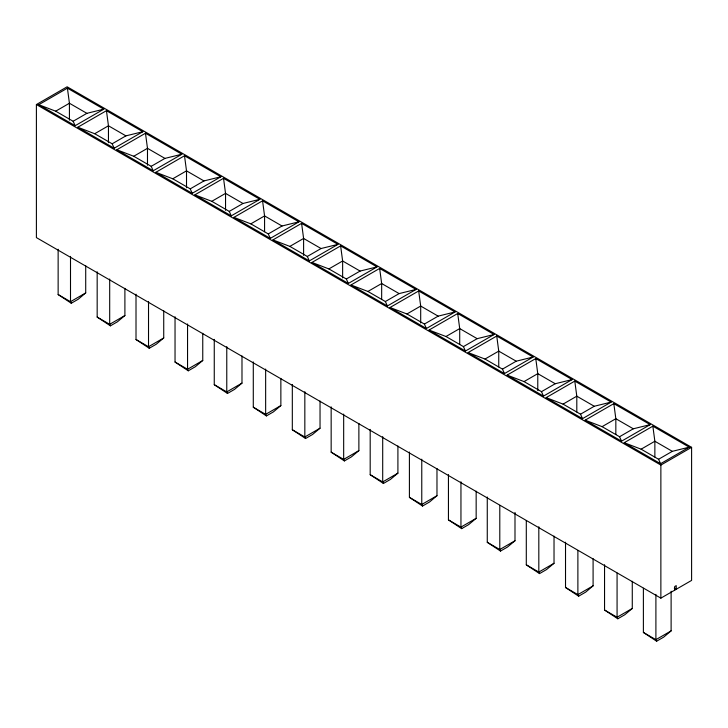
<?xml version="1.0" encoding="UTF-8"?>
<svg xmlns="http://www.w3.org/2000/svg" width="728" height="728" viewBox="0 0 728 728"><rect width="100%" height="100%" fill="white"/><g stroke="black" fill="none" stroke-linecap="round" stroke-linejoin="round"><path stroke-width="1.09" d="M85.713 265.729L85.713 292.911L78.278 299.208L71.271 303.248L58.14 294.549L58.14 249.249M280.862 378.396L280.862 405.578L273.419 411.875L266.421 415.916L253.289 407.216L253.289 361.916M436.973 468.532L436.973 495.704L429.538 502.002L422.531 506.051L409.409 497.351L409.409 452.052M593.092 558.658L593.092 585.84L585.658 592.137L578.651 596.187L565.52 587.487L565.52 542.187M124.898 288.352L124.898 315.533L117.417 321.803L110.41 325.844L97.17 317.089L97.17 271.781M163.727 310.774L163.727 337.956L156.256 344.226L149.249 348.266L136.009 339.512L136.009 294.203M202.757 333.306L202.757 360.487L195.286 366.757L188.279 370.807L175.038 362.044L175.038 316.744M241.987 355.947L241.987 383.128L234.507 389.407L227.5 393.448L214.26 384.684L214.26 339.385M320.038 401.019L320.038 428.201L312.567 434.47L305.56 438.511L292.319 429.757L292.319 384.448M358.877 423.441L358.877 450.623L351.397 456.893L344.399 460.933L331.158 452.17L331.158 406.87M397.907 445.973L397.907 473.155L390.426 479.424L383.429 483.465L370.188 474.711L370.188 429.402M476.158 491.154L476.158 518.327L468.677 524.606L461.679 528.646L448.439 519.883L448.439 474.583M514.996 512.439L514.996 540.749L507.516 547.028L500.509 551.069L487.269 542.305L487.269 497.006M554.026 536.108L554.026 563.29L546.546 569.56L539.539 573.6L526.298 564.837L526.298 520.675M632.277 581.281L632.277 608.462L624.797 614.741L617.799 618.782L604.549 610.019L604.549 564.719M671.116 591.245L671.116 630.885L663.636 637.164L656.629 641.204L643.388 632.441L643.388 588.27M36.4 104.541L67.131 86.796L691.6 447.329L691.6 580.407L660.869 598.143L36.4 237.61L36.4 104.541L660.869 465.074L691.6 447.329M38.766 104.705L67.413 88.161L103.795 109.173L75.148 125.707L38.766 104.705L55.683 111.184L73.137 121.267L75.148 125.707M55.683 111.184L69.424 103.249L86.878 113.331L103.795 109.173M73.137 121.267L86.878 113.331M77.796 127.236L106.443 110.692L142.825 131.704L114.178 148.239L77.796 127.236L94.713 133.725L112.167 143.798L114.178 148.239M94.713 133.725L108.454 125.789L125.908 135.863L142.825 131.704M112.167 143.798L125.908 135.863M116.826 149.768L145.473 133.233L181.854 154.236L153.208 170.78L116.826 149.768L133.743 156.256L151.197 166.33L153.208 170.78M133.743 156.256L147.484 148.321L164.938 158.395L181.854 154.236M151.197 166.33L164.938 158.395M155.856 172.299L184.502 155.765L220.884 176.768L192.238 193.311L155.856 172.299L172.773 178.788L190.226 188.861L192.238 193.311M172.773 178.788L186.514 170.852L203.967 180.926L220.884 176.768M190.226 188.861L203.967 180.926M194.877 194.84L223.532 178.296L259.914 199.299L231.267 215.843L194.877 194.84L211.803 201.319L229.256 211.402L231.267 215.843M211.803 201.319L225.543 193.384L242.997 203.467L259.914 199.299M85.713 292.911L70.507 301.692L58.14 294.549M229.256 211.402L242.997 203.467M233.906 217.372L262.562 200.828L298.944 221.831L270.297 238.375L233.906 217.372L250.832 223.851L268.286 233.934L270.297 238.375M250.832 223.851L264.573 215.916L282.027 225.999L298.944 221.831M124.898 315.533L109.691 324.315L97.17 317.089M268.286 233.934L282.027 225.999M272.936 239.903L301.592 223.359L337.974 244.371L309.327 260.906L272.936 239.903L289.853 246.392L307.307 256.465L309.327 260.906M289.853 246.392L303.603 238.456L321.057 248.53L337.974 244.371M163.727 337.956L148.521 346.737L136.009 339.512M307.307 256.465L321.057 248.53M311.966 262.435L340.622 245.891L377.004 266.903L348.357 283.438L311.966 262.435L328.883 268.923L346.337 278.997L348.357 283.438M328.883 268.923L342.633 260.988L360.087 271.062L377.004 266.903M202.757 360.487L187.551 369.269L175.038 362.044M346.337 278.997L360.087 271.062M350.996 284.966L379.643 268.432L416.034 289.435L387.378 305.978L350.996 284.966L367.913 291.455L385.367 301.529L387.378 305.978M367.913 291.455L381.663 283.52L399.117 293.593L416.034 289.435M241.987 383.128L226.772 391.91L214.26 384.684M385.367 301.529L399.117 293.593M390.026 307.498L418.673 290.963L455.064 311.966L426.408 328.51L390.026 307.498L406.943 313.986L424.397 324.06L426.408 328.51M406.943 313.986L420.693 306.051L438.147 316.134L455.064 311.966M280.862 405.578L265.647 414.359L253.289 407.216M424.397 324.06L438.147 316.134M429.056 330.039L457.703 313.495L494.094 334.498L465.438 351.042L429.056 330.039L445.973 336.518L463.427 346.601L465.438 351.042M445.973 336.518L459.714 328.583L477.168 338.666L494.094 334.498M320.038 428.201L304.832 436.982L292.319 429.757M463.427 346.601L477.168 338.666M468.086 352.57L496.733 336.027L533.124 357.039L504.468 373.573L468.086 352.57L485.003 359.05L502.457 369.132L504.468 373.573M485.003 359.05L498.744 351.124L516.197 361.197L533.124 357.039M358.877 450.623L343.671 459.395L331.158 452.17M502.457 369.132L516.197 361.197M507.116 375.102L535.763 358.558L572.144 379.57L543.498 396.105L507.116 375.102L524.033 381.59L541.486 391.664L543.498 396.105M524.033 381.59L537.774 373.655L555.227 383.729L572.144 379.57M397.907 473.155L382.701 481.936L370.188 474.711M541.486 391.664L555.227 383.729M546.146 397.634L574.792 381.099L611.174 402.102L582.527 418.646L546.146 397.634L563.062 404.122L580.516 414.196L582.527 418.646M563.062 404.122L576.803 396.187L594.257 406.26L611.174 402.102M436.973 495.704L421.767 504.486L409.409 497.351M580.516 414.196L594.257 406.26M585.175 420.165L613.822 403.631L650.204 424.633L621.557 441.177L585.175 420.165L602.092 426.654L619.546 436.727L621.557 441.177M602.092 426.654L615.833 418.718L633.287 428.792L650.204 424.633M476.158 518.327L460.951 527.108L448.439 519.883M619.546 436.727L633.287 428.792M624.205 442.706L652.852 426.162L689.234 447.165L660.587 463.709L624.205 442.706L641.122 449.185L658.576 459.268L660.587 463.709M641.122 449.185L654.863 441.25L672.317 451.333L689.234 447.165M514.996 540.749L499.79 549.531L487.269 542.305M658.576 459.268L672.317 451.333M554.026 563.29L538.82 572.062L526.298 564.837M593.092 585.84L577.886 594.621L565.52 587.487M632.277 608.462L617.071 617.244L604.549 610.019M671.116 630.885L655.901 639.666L643.388 632.441M674.283 588.151L676.23 589.27L676.23 585.63L674.701 586.522L674.701 590.162M578.651 596.187L577.886 594.621L577.886 550.45M422.531 506.051L421.767 504.486L421.767 459.186M266.421 415.916L265.647 414.359L265.647 369.05M71.271 303.248L70.507 301.692L70.507 256.383M656.629 641.204L655.901 639.666L655.901 594.366M617.799 618.782L617.071 617.244L617.071 573.072M539.539 573.6L538.82 572.062L538.82 526.763M500.509 551.069L499.79 549.531L499.79 505.369M461.679 528.646L460.951 527.108L460.951 481.809M383.429 483.465L382.701 481.936L382.701 436.636M344.399 460.933L343.671 459.395L343.671 414.096M305.56 438.511L304.832 436.982L304.832 391.673M227.5 393.448L226.772 391.91L226.772 346.61M188.279 370.807L187.551 369.269L187.551 323.969M149.249 348.266L148.521 346.737L148.521 301.428M110.41 325.844L109.691 324.315L109.691 279.006M652.852 426.162L654.863 441.25L654.863 457.057M613.822 403.631L615.833 418.718L615.833 434.525M574.792 381.099L576.803 396.187L576.803 411.993M535.763 358.558L537.774 373.655L537.774 390.59M496.733 336.027L498.744 351.124L498.744 366.93M457.703 313.495L459.714 328.583L459.714 344.389M418.673 290.963L420.693 306.051L420.693 322.986M379.643 268.432L381.663 283.52L381.663 299.326M340.622 245.891L342.633 260.988L342.633 277.923M301.592 223.359L303.603 238.456L303.603 255.391M262.562 200.828L264.573 215.916L264.573 231.722M223.532 178.296L225.543 193.384L225.543 210.319M184.502 155.765L186.514 170.852L186.514 187.788M145.473 133.233L147.484 148.321L147.484 165.256M106.443 110.692L108.454 125.789L108.454 142.724M67.413 88.161L69.424 103.249L69.424 120.193M660.869 465.074L660.869 598.143"/></g></svg>
